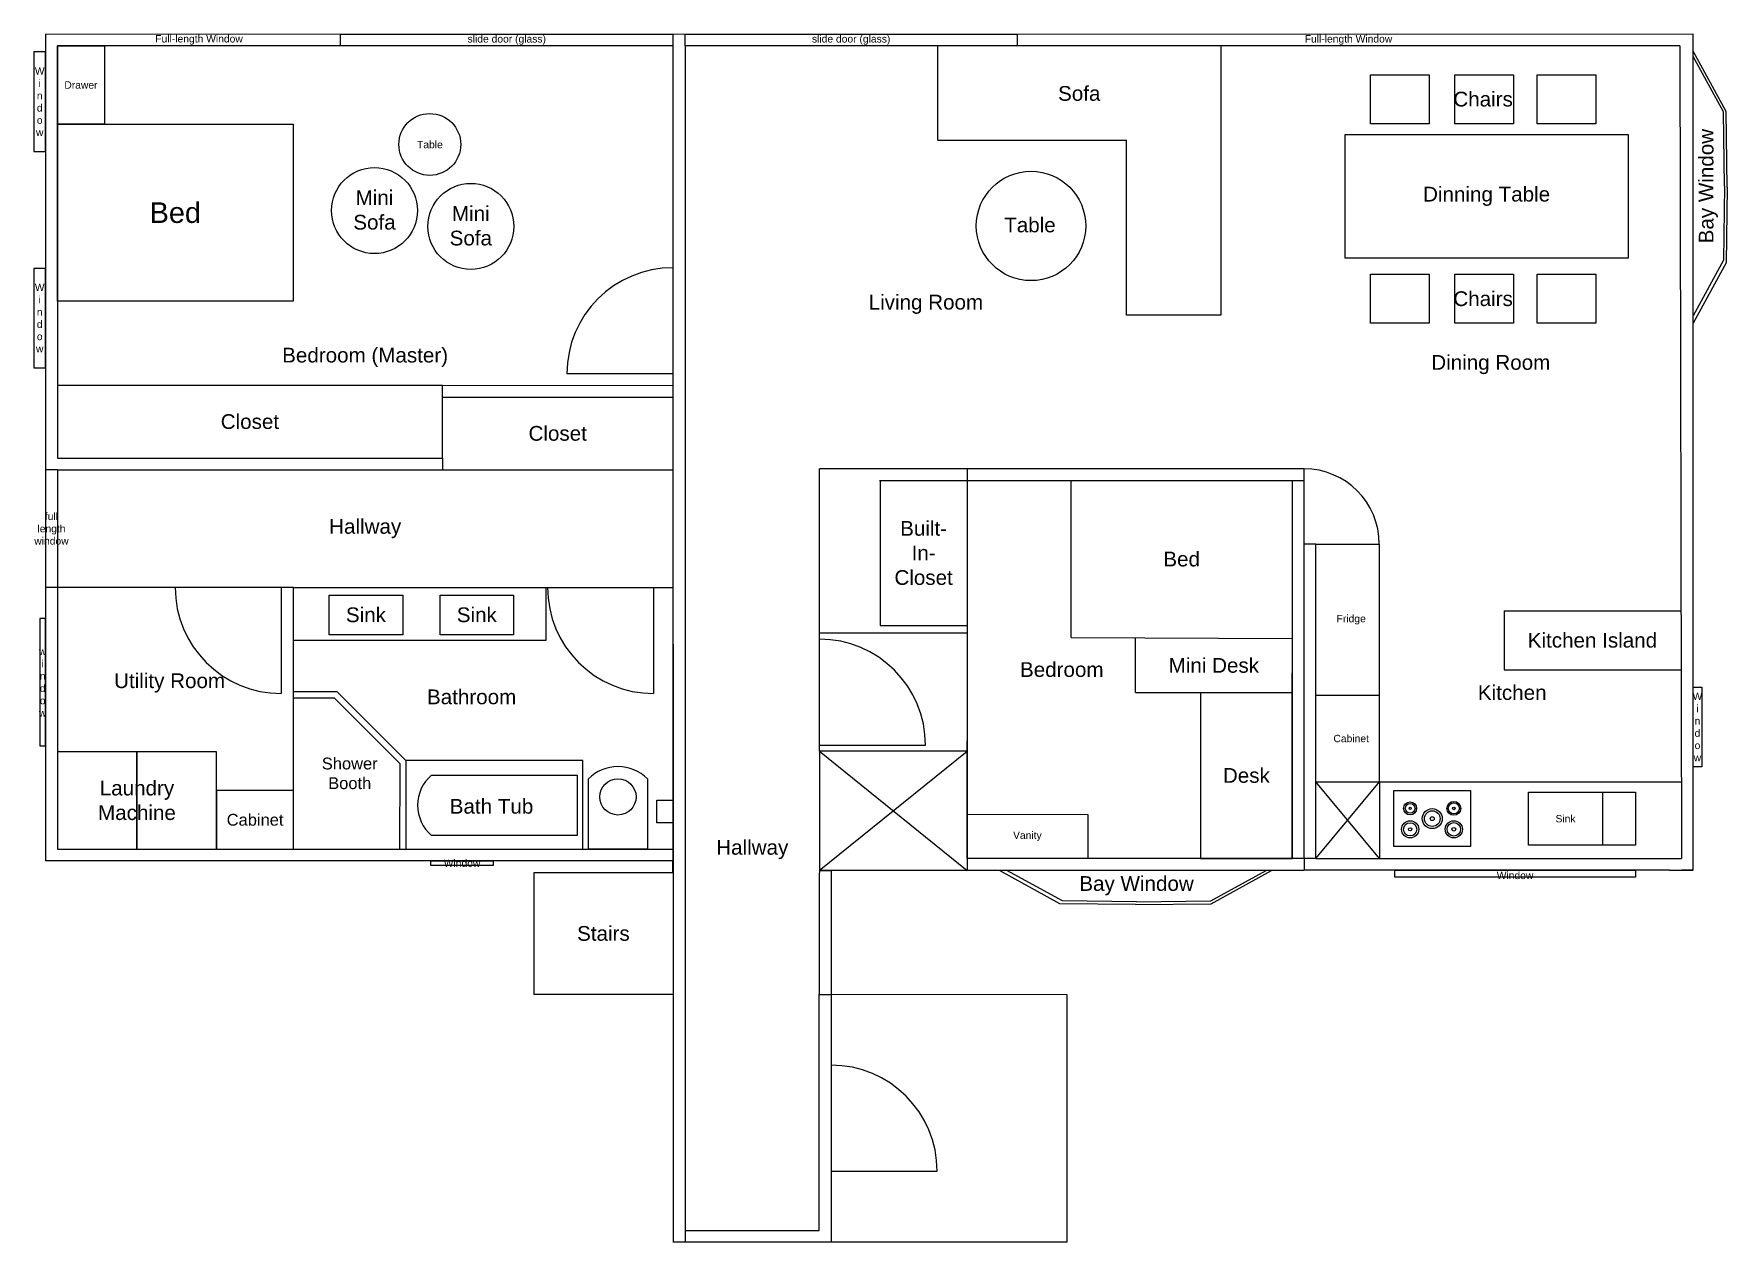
# Model space of a CAD drawing. Header units: inches. Extents: x -6828 to 2813, y -88 to 4822.
# Drawn here: x -6828 to -6254, y 4412 to 4822 of the extents above.
import ezdxf

# ---------------------------------------------------------------- set-up
doc = ezdxf.new("R2010")
doc.units = ezdxf.units.IN
doc.styles.get("Standard").update_dxf_attribs({"font": 'arial.ttf'})

msp = doc.modelspace()

# ---------------------------------------------------------------- linework, layer by layer
for p, q in [((-6824.31, 4821.67), (-6265.5, 4821.77)), ((-6824.31, 4821.67), (-6824.31, 4673.89)), ((-6265.45, 4538.08), (-6265.5, 4821.77)), ((-6820.31, 4817.72), (-6820.31, 4677.89)), ((-6611.52, 4817.72), (-6820.31, 4817.72)), ((-6611.52, 4817.72), (-6611.43, 4411.97)), ((-6270.03, 4817.72), (-6607.41, 4817.72)), ((-6607.41, 4817.72), (-6607.41, 4411.97)), ((-6521.69, 4785.72), (-6521.69, 4817.72)), ((-6425.69, 4817.72), (-6425.69, 4726.34)), ((-6270.03, 4817.72), (-6269.39, 4542.08)), ((-6254.21, 4795.43), (-6265.48, 4815.93)), ((-6255.14, 4795.29), (-6265.48, 4814.1)), ((-6254.87, 4770.07), (-6255.14, 4795.29)), ((-6253.93, 4769.79), (-6254.21, 4795.43)), ((-6521.69, 4785.72), (-6457.69, 4785.72)), ((-6457.69, 4726.34), (-6457.69, 4785.72)), ((-6254.87, 4770.07), (-6255.14, 4744.97)), ((-6254.87, 4770.07), (-6254.87, 4770.07)), ((-6253.93, 4769.79), (-6254.21, 4744.16)), ((-6253.93, 4769.79), (-6253.93, 4769.79)), ((-6255.14, 4744.97), (-6265.48, 4726.16)), ((-6254.21, 4744.16), (-6265.48, 4723.65)), ((-6425.69, 4726.34), (-6457.69, 4726.34)), ((-6611.49, 4706.47), (-6647.49, 4706.47)), ((-6689.7, 4702.56), (-6611.51, 4702.58)), ((-6689.7, 4698.56), (-6611.51, 4698.58)), ((-6820.31, 4677.89), (-6689.7, 4677.92)), ((-6689.7, 4677.92), (-6689.69, 4673.92)), ((-6824.31, 4673.89), (-6824.31, 4541.27)), ((-6820.31, 4673.89), (-6824.31, 4673.89)), ((-6820.31, 4673.89), (-6611.53, 4673.93)), ((-6820.31, 4673.89), (-6820.31, 4545.27)), ((-6561.83, 4618.48), (-6561.8, 4674.26)), ((-6541.45, 4674.26), (-6561.8, 4674.26)), ((-6541.47, 4670.26), (-6397.45, 4670.26)), ((-6397.45, 4674.26), (-6541.45, 4674.26)), ((-6511.76, 4670.23), (-6541.22, 4670.23)), ((-6541.22, 4670.23), (-6541.22, 4621.16)), ((-6511.74, 4674.23), (-6511.74, 4542.05)), ((-6476.45, 4616.99), (-6476.45, 4670.26)), ((-6401.45, 4670.26), (-6401.45, 4542.08)), ((-6397.45, 4648.72), (-6397.45, 4674.26)), ((-6393.45, 4648.72), (-6397.45, 4648.72)), ((-6397.45, 4626.08), (-6397.45, 4648.72)), ((-6393.45, 4542.08), (-6393.45, 4648.72)), ((-6393.45, 4648.72), (-6371.9, 4648.72)), ((-6371.9, 4568.08), (-6371.9, 4648.72)), ((-6820.31, 4634.04), (-6824.31, 4634.04)), ((-6740.17, 4634.04), (-6820.31, 4634.04)), ((-6744.35, 4634.04), (-6744.35, 4598.04)), ((-6654.64, 4634.04), (-6654.64, 4616.04)), ((-6618.05, 4634.04), (-6618.05, 4598.04)), ((-6397.45, 4542.08), (-6397.45, 4626.08)), ((-6329.54, 4626.08), (-6329.54, 4606.08)), ((-6329.54, 4626.08), (-6269.69, 4626.08)), ((-6561.85, 4578.46), (-6561.83, 4618.48)), ((-6511.74, 4618.46), (-6561.83, 4618.48)), ((-6541.22, 4621.16), (-6511.74, 4621.16)), ((-6654.64, 4616.04), (-6740.17, 4616.04)), ((-6476.45, 4616.99), (-6401.45, 4616.72)), ((-6454.63, 4598.38), (-6454.56, 4616.91)), ((-6401.45, 4542.08), (-6401.45, 4605.08)), ((-6329.54, 4606.08), (-6269.69, 4606.08)), ((-6725.45, 4598.6), (-6740.18, 4598.6)), ((-6740.18, 4596.6), (-6726.38, 4596.6)), ((-6703.99, 4574.23), (-6726.38, 4596.6)), ((-6702.11, 4575.27), (-6725.45, 4598.6)), ((-6454.63, 4598.38), (-6401.45, 4598.38)), ((-6432.58, 4598.38), (-6432.58, 4542.08)), ((-6393.45, 4597.46), (-6371.9, 4597.46)), ((-6561.85, 4578.46), (-6561.9, 4496.02)), ((-6561.87, 4538.03), (-6511.74, 4578.46)), ((-6511.74, 4578.46), (-6561.85, 4578.46)), ((-6561.85, 4578.46), (-6511.74, 4538.03)), ((-6561.84, 4580.48), (-6525.84, 4580.48)), ((-6511.74, 4542.05), (-6511.74, 4582.05)), ((-6704.11, 4545.27), (-6703.99, 4574.23)), ((-6401.45, 4542.08), (-6401.45, 4573.08)), ((-6393.45, 4568.08), (-6269.56, 4568.08)), ((-6371.9, 4542.08), (-6393.45, 4568.08)), ((-6393.45, 4542.08), (-6371.9, 4568.08)), ((-6371.9, 4568.08), (-6371.9, 4542.08)), ((-6296.17, 4564.59), (-6296.17, 4546.59)), ((-6511.74, 4557.16), (-6470.81, 4557.05)), ((-6470.81, 4557.05), (-6470.81, 4542.05)), ((-6820.31, 4545.27), (-6740.17, 4545.27)), ((-6740.17, 4545.27), (-6611.5, 4545.27)), ((-6740.17, 4541.27), (-6824.31, 4541.27)), ((-6611.5, 4537.27), (-6611.5, 4541.27)), ((-6511.74, 4538.03), (-6561.87, 4538.02)), ((-6561.87, 4538.03), (-6557.87, 4538.03)), ((-6557.87, 4538.03), (-6557.87, 4496.02)), ((-6397.45, 4538.02), (-6528.53, 4538.02)), ((-6397.45, 4542.05), (-6511.74, 4542.05)), ((-6511.74, 4542.05), (-6511.74, 4538.03)), ((-6480.23, 4526.75), (-6500.74, 4538.02)), ((-6479.42, 4527.68), (-6498.23, 4538.02)), ((-6432.58, 4542.08), (-6401.45, 4542.08)), ((-6429.1, 4527.68), (-6410.29, 4538.02)), ((-6428.96, 4526.75), (-6408.45, 4538.02)), ((-6393.45, 4542.08), (-6397.45, 4542.08)), ((-6397.45, 4542.08), (-6397.45, 4538.08)), ((-6273.45, 4538.08), (-6397.45, 4538.08)), ((-6393.45, 4542.08), (-6269.39, 4542.08)), ((-6273.45, 4538.08), (-6265.45, 4538.08)), ((-6265.45, 4538.08), (-6269.45, 4538.08)), ((-6658.68, 4537.27), (-6658.68, 4496)), ((-6611.5, 4537.27), (-6658.68, 4537.27)), ((-6607.47, 4537.27), (-6607.5, 4537.27)), ((-6454.6, 4526.47), (-6480.23, 4526.75)), ((-6454.32, 4527.41), (-6479.42, 4527.68)), ((-6454.6, 4526.47), (-6428.96, 4526.75)), ((-6454.6, 4526.47), (-6454.6, 4526.47)), ((-6454.32, 4527.41), (-6429.1, 4527.68)), ((-6454.32, 4527.41), (-6454.32, 4527.41)), ((-6611.49, 4496), (-6658.68, 4496)), ((-6607.47, 4496), (-6607.49, 4496)), ((-6561.9, 4496.02), (-6477.9, 4495.97)), ((-6561.9, 4415.97), (-6561.9, 4496.02)), ((-6557.87, 4496.02), (-6557.87, 4411.97)), ((-6477.9, 4495.97), (-6477.9, 4411.97)), ((-6557.87, 4435.99), (-6521.87, 4435.99)), ((-6561.9, 4411.97), (-6611.47, 4411.97)), ((-6607.41, 4415.97), (-6561.9, 4415.97)), ((-6477.9, 4411.97), (-6561.9, 4411.97))]:
    msp.add_line(p, q)
for points in [[(-6611.52, 4817.76), (-6724.22, 4817.76), (-6724.22, 4821.69), (-6611.52, 4821.69)], [(-6494.71, 4817.76), (-6607.41, 4817.76), (-6607.41, 4821.69), (-6494.71, 4821.69)], [(-6824.31, 4815.63), (-6828.28, 4815.63), (-6828.28, 4781.9), (-6824.31, 4781.9)], [(-6820.31, 4817.67), (-6804.31, 4817.67), (-6804.31, 4791.1), (-6820.31, 4791.1)], [(-6374.95, 4807.93), (-6355.05, 4807.93), (-6355.05, 4791.3), (-6374.95, 4791.3)], [(-6346.29, 4807.93), (-6326.38, 4807.93), (-6326.38, 4791.3), (-6346.29, 4791.3)], [(-6318.36, 4807.93), (-6298.46, 4807.93), (-6298.46, 4791.3), (-6318.36, 4791.3)], [(-6820.31, 4791.1), (-6740.31, 4791.1), (-6740.31, 4731.1), (-6820.31, 4731.1)], [(-6383.52, 4787.66), (-6287.52, 4787.66), (-6287.52, 4745.66), (-6383.52, 4745.66)], [(-6824.31, 4742.25), (-6828.28, 4742.25), (-6828.28, 4708.52), (-6824.31, 4708.52)], [(-6374.95, 4740.23), (-6355.05, 4740.23), (-6355.05, 4723.61), (-6374.95, 4723.61)], [(-6346.29, 4740.23), (-6326.38, 4740.23), (-6326.38, 4723.61), (-6346.29, 4723.61)], [(-6318.36, 4740.23), (-6298.46, 4740.23), (-6298.46, 4723.61), (-6318.36, 4723.61)], [(-6820.31, 4677.89), (-6689.7, 4677.89), (-6689.7, 4702.56), (-6820.31, 4702.56)], [(-6728.1, 4631.44), (-6703.18, 4631.44), (-6703.18, 4617.98), (-6728.1, 4617.98)], [(-6690.49, 4631.44), (-6665.57, 4631.44), (-6665.57, 4617.98), (-6690.49, 4617.98)], [(-6824.31, 4623.48), (-6826.29, 4623.48), (-6826.29, 4580.29), (-6824.31, 4580.29)], [(-6265.46, 4600.17), (-6262.52, 4600.17), (-6262.52, 4573.22), (-6265.46, 4573.22)], [(-6820.31, 4545.27), (-6793.31, 4545.27), (-6793.31, 4578.27), (-6820.31, 4578.27)], [(-6793.31, 4545.27), (-6766.31, 4545.27), (-6766.31, 4578.27), (-6793.31, 4578.27)], [(-6702.11, 4545.27), (-6642.11, 4545.27), (-6642.11, 4575.27), (-6702.11, 4575.27)], [(-6766.31, 4545.27), (-6740.17, 4545.27), (-6740.17, 4565.11), (-6766.31, 4565.11)], [(-6611.48, 4554.23), (-6616.98, 4554.23), (-6616.98, 4561.85), (-6611.48, 4561.85)], [(-6366.93, 4565.11), (-6340.99, 4565.11), (-6340.99, 4546.11), (-6366.93, 4546.11)], [(-6321.31, 4564.59), (-6285.03, 4564.59), (-6285.03, 4546.59), (-6321.31, 4546.59)], [(-6693.62, 4541.27), (-6672.46, 4541.27), (-6672.46, 4539.66), (-6693.62, 4539.66)], [(-6366.7, 4538.08), (-6285.03, 4538.08), (-6285.03, 4535.74), (-6366.7, 4535.74)]]:
    msp.add_lwpolyline(points, close=True)
for points in [[(-6740.17, 4545.27), (-6740.17, 4634.04), (-6611.5, 4634.04), (-6611.5, 4541.27), (-6740.17, 4541.27)], [(-6693.4, 4570.38), (-6644, 4570.38), (-6644, 4549.87), (-6693.4, 4549.87)], [(-6620.15, 4569.07), (-6620.15, 4545.27), (-6640.15, 4545.27), (-6640.15, 4569.07)], [(-6561.9, 4415.97), (-6561.9, 4495.97), (-6557.87, 4495.97)], [(-6477.92, 4495.97), (-6477.9, 4495.97)], [(-6557.87, 4411.97), (-6561.9, 4411.97)]]:
    msp.add_lwpolyline(points)
for centre, radius in [((-6693.98, 4784.27), 10.49), ((-6712.74, 4761.84), 14.59), ((-6490.05, 4756.63), 18.55), ((-6680.06, 4756.47), 14.59), ((-6630.15, 4562.97), 6.14), ((-6361.45, 4559.09), 2.2), ((-6361.45, 4559.09), 1.65), ((-6346.63, 4559.09), 2.35), ((-6346.63, 4559.09), 1.89), ((-6361.45, 4551.98), 2.92), ((-6361.45, 4559.09), 0.388), ((-6353.96, 4555.61), 3.39), ((-6353.96, 4555.61), 2.66), ((-6353.96, 4555.61), 0.662), ((-6346.63, 4551.98), 2.92), ((-6346.63, 4559.09), 0.454), ((-6361.45, 4551.98), 2.25), ((-6361.45, 4551.98), 0.561), ((-6346.63, 4551.98), 2.3), ((-6346.63, 4551.98), 0.628)]:
    msp.add_circle(centre, radius)
for centre, radius, start, end in [((-6611.49, 4706.47), 36, 90, 180), ((-6618.37, 4709.27), 36, 280.95255, 281.00786), ((-6397.45, 4648.72), 25.54, 0, 90), ((-6744.35, 4634.04), 36, 180, 270), ((-6618.05, 4634.04), 36, 180, 270), ((-6561.84, 4580.48), 36, 0, 90), ((-6618.05, 4613.27), 36, 280.47832, 280.51831), ((-6630.15, 4559.27), 14, 44.41531, 135.58469), ((-6684.57, 4560.13), 13.53, 130.71313, 229.28687), ((-6557.87, 4435.99), 36, 0, 90)]:
    msp.add_arc(centre, radius, start, end)

# ---------------------------------------------------------------- texts
for s, width, heights, insert, char_height, attachment_point in [('Full-length Window', 96.0909, [0], (-6772.26, 4819.73), 2.5, 5), ('slide door (glass)', 112.7022, [0], (-6667.87, 4819.71), 2.5, 5), ('slide door (glass)', 112.7022, [0], (-6551.06, 4819.71), 2.5, 5), ('Full-length Window', 224.6744, [0], (-6382.37, 4819.71), 2.5, 5), ('W\\Pi\\Pn\\Pd\\Po\\Pw', 3.9701, [0], (-6826.3, 4798.76), 2.5, 5), ('Drawer', 16, [0], (-6812.31, 4804.41), 2.5, 5), ('Sofa', 96, [0], (-6473.69, 4801.54), 5, 5), ('Chairs', 76.494, [0], (-6336.71, 4799.61), 5, 5), ('Table', 0.0644, [0], (-6693.94, 4784.22), 2.5, 5), ('Mini\\PSofa', 0.0206, [0], (-6712.75, 4762.03), 5, 5), ('Dinning Table', 96, [0], (-6335.52, 4766.66), 5, 5), ('Bed', 80, [0], (-6780.31, 4761.1), 7, 5), ('Mini\\PSofa', 0.0206, [0], (-6680.07, 4756.65), 5, 5), ('Table', 0.719, [0], (-6490.41, 4756.93), 5, 5), ('W\\Pi\\Pn\\Pd\\Po\\Pw', 3.9701, [0], (-6826.3, 4725.39), 2.5, 5), ('Living Room', 49.6537, [0], (-6525.7, 4730.03), 5, 5), ('Chairs', 76.494, [0], (-6336.71, 4731.92), 5, 5), ('Bedroom (Master)', 208.7746, [0], (-6715.92, 4708.81), 5, 8), ('Dining Room', 62.8784, [0], (-6334.1, 4709.59), 5, 5), ('Closet', 130.6139, [0], (-6755, 4690.24), 5, 5), ('Closet', 78.1948, [0], (-6650.6, 4686.25), 5, 5), ('full length\\Pwindow', 4.0084, [0], (-6822.31, 4653.96), 2.5, 5), ('Hallway', 208.8097, [0], (-6715.9, 4653.97), 5, 5), ('Built-\\PIn-\\PCloset', 29.4791, [0], (-6526.48, 4645.69), 5, 5), ('Bed', 74.9995, [0], (-6438.95, 4643.62), 5, 5), ('Sink', 24.9248, [0], (-6715.64, 4624.71), 5, 5), ('Sink', 24.9248, [0], (-6678.03, 4624.71), 5, 5), ('Fridge', 23.9999, [0], (-6381.45, 4623.09), 2.5, 5), ('Kitchen Island', 59.8498, [0], (-6299.62, 4616.08), 5, 5), ('w\\Pi\\Pn\\Pd\\Po\\Pw', 1.9795, [0], (-6825.3, 4601.89), 2.5, 5), ('Bedroom', 164.3497, [0], (-6479.62, 4606.14), 5, 5), ('Mini Desk', 53.1787, [2.54], (-6428.04, 4607.55), 5, 5), ('Utility Room', 84.1358, [0], (-6782.24, 4601.63), 5, 5), ('Kitchen', 39.8066, [0], (-6326.83, 4598.33), 5, 5), ('Bathroom', 71.5077, [0], (-6679.8, 4596.87), 5, 5), ('W\\Pi\\Pn\\Pd\\Po\\Pw', 2.9353, [0], (-6263.99, 4586.69), 2.5, 5), ('Cabinet', 23.9999, [0], (-6381.45, 4582.77), 2.5, 5), ('Shower\\PBooth', 38.0679, [0], (-6721.14, 4570.94), 4, 5), ('Desk', 31.1281, [0], (-6417.01, 4570.23), 5, 5), ('Laundry\\PMachine ', 54, [0], (-6793.31, 4561.77), 5, 5), ('Bath Tub', 61.888, [0], (-6673.05, 4559.75), 5, 5), ('Cabinet', 26.1345, [0], (-6753.24, 4555.19), 4, 5), ('Sink', 25.1367, [0], (-6308.74, 4555.59), 2.5, 5), ('Vanity', 40.9301, [0], (-6491.28, 4549.6), 2.5, 5), ('Hallway', 45.6114, [0], (-6584.6, 4545.11), 5, 5), ('Window', 21.1547, [0], (-6683.04, 4540.47), 2.5, 5), ('Window', 81.6715, [0], (-6325.87, 4536.32), 2.5, 5), ('Bay Window', 87.9408, [0], (-6454.26, 4532.85), 5, 5), ('Stairs', 47.1781, [0], (-6635.09, 4516.64), 5, 5)]:
    msp.add_mtext_dynamic_manual_height_columns(s, width=width, gutter_width=12.5, heights=heights, dxfattribs=dict(insert=insert, char_height=char_height, attachment_point=attachment_point))
at = {"insert": (-6260.31, 4770.13), "char_height": 5, "attachment_point": 5, "rotation": 90}
msp.add_mtext_dynamic_manual_height_columns('Bay Window', width=87.9408, gutter_width=12.5, heights=[0], dxfattribs=at)

doc.saveas('drawing.dxf')
